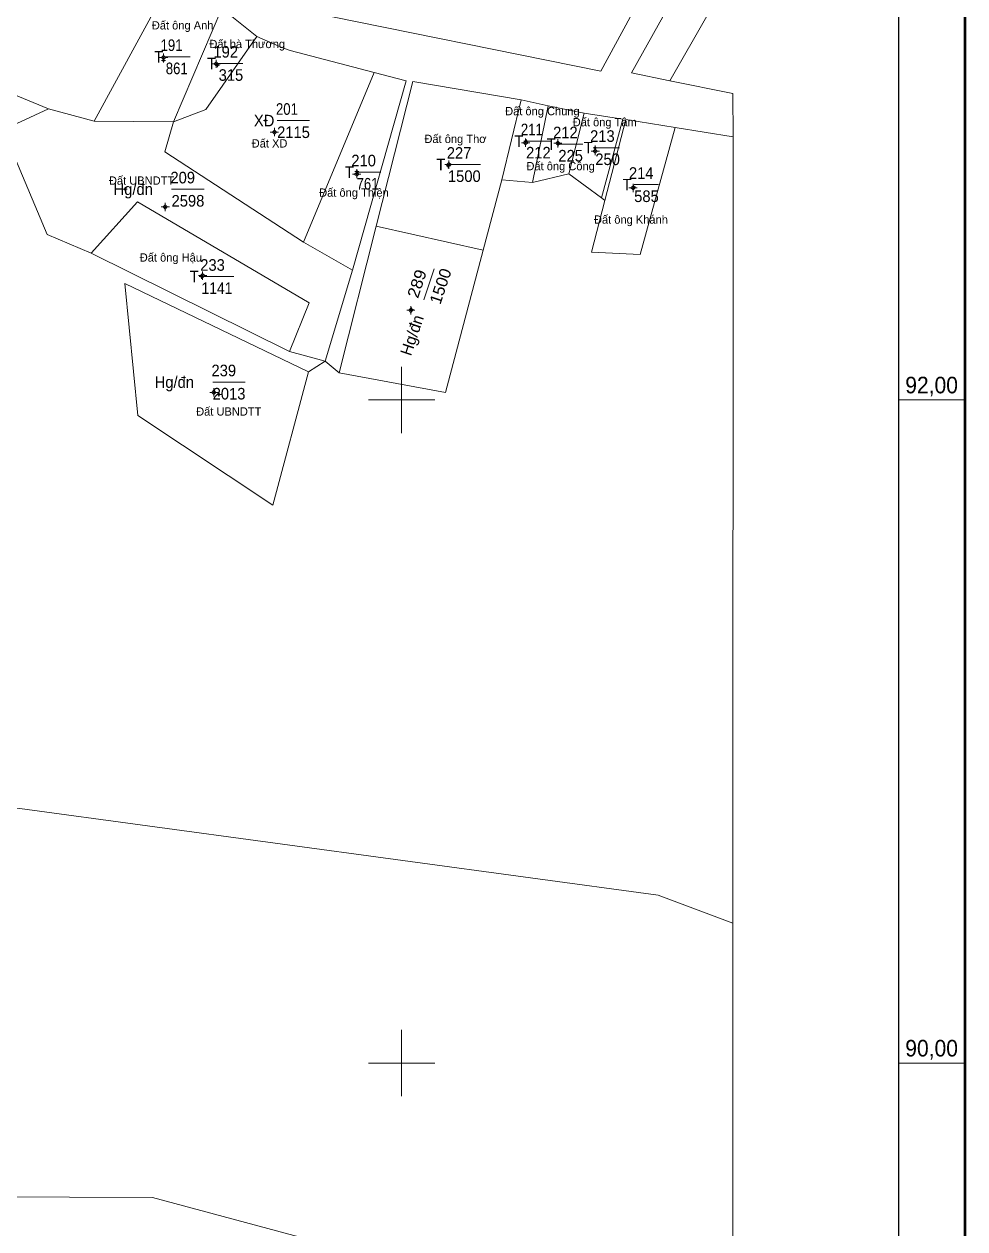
# Model space of a CAD drawing. Header units: metres. Extents: x 398630 to 399770, y 48498 to 49842.
# Drawn here: x 399486.1 to 399770, y 48950 to 49313.4 of the extents above; entities that cross this region are included whole.
import ezdxf
from ezdxf.enums import TextEntityAlignment as Align

# ---------------------------------------------------------------- set-up
doc = ezdxf.new("R2010")
doc.units = ezdxf.units.M
doc.header["$LTSCALE"] = 1.4
for name, color, linetype, lineweight in [('11', 7, 'Continuous', 13), ('15', 7, 'Continuous', 13), ('22', 7, 'Continuous', 13), ('51', 7, 'Continuous', 13), ('63', 7, 'Continuous', 13)]:
    doc.layers.add(name, color=color, linetype=linetype, lineweight=lineweight)
doc.layers.add('2', color=7, linetype='Continuous')

msp = doc.modelspace()

# ---------------------------------------------------------------- hatches: boundary and pattern name
at = {"layer": '11'}
for points in [[(399528.356, 49303.266, 1), (399528.056, 49303.266, 1)], [(399528.356, 49303.266, 1), (399528.056, 49303.266, 1)], [(399544.225, 49301.382, 1), (399543.925, 49301.382, 1)], [(399544.225, 49301.382, 1), (399543.925, 49301.382, 1)], [(399561.814, 49280.789, 1), (399561.514, 49280.789, 1)], [(399561.814, 49280.789, 1), (399561.514, 49280.789, 1)], [(399637.598, 49277.605, 1), (399637.298, 49277.605, 1)], [(399637.598, 49277.605, 1), (399637.298, 49277.605, 1)], [(399647.313, 49277.435, 1), (399647.013, 49277.435, 1)], [(399647.313, 49277.435, 1), (399647.013, 49277.435, 1)], [(399658.593, 49275.062, 1), (399658.293, 49275.062, 1)], [(399658.593, 49275.062, 1), (399658.293, 49275.062, 1)], [(399614.45, 49270.994, 1), (399614.15, 49270.994, 1)], [(399614.45, 49270.994, 1), (399614.15, 49270.994, 1)], [(399586.626, 49268.116, 1), (399586.326, 49268.116, 1)], [(399586.626, 49268.116, 1), (399586.326, 49268.116, 1)], [(399670.012, 49263.953, 1), (399669.712, 49263.953, 1)], [(399670.012, 49263.953, 1), (399669.712, 49263.953, 1)], [(399528.853, 49258.195, 1), (399528.553, 49258.195, 1)], [(399528.853, 49258.195, 1), (399528.553, 49258.195, 1)], [(399540.135, 49237.495, 1), (399539.835, 49237.495, 1)], [(399540.135, 49237.495, 1), (399539.835, 49237.495, 1)], [(399602.951, 49227.045, 1), (399602.651, 49227.045, 1)], [(399602.951, 49227.045, 1), (399602.651, 49227.045, 1)], [(399543.517, 49202.299, 1), (399543.217, 49202.299, 1)], [(399543.517, 49202.299, 1), (399543.217, 49202.299, 1)]]:
    msp.add_hatch(color=256, dxfattribs=at).paths.add_polyline_path(points)
at = {"layer": '51'}
for points in [[(399528.265, 49302.43, 1), (399528.115, 49302.43, 1)], [(399528.265, 49302.43, 1), (399528.115, 49302.43, 1)], [(399528.265, 49302.43, 1), (399528.115, 49302.43, 1)], [(399528.265, 49302.43, 1), (399528.115, 49302.43, 1)], [(399544.495, 49300.99, 1), (399544.345, 49300.99, 1)], [(399544.495, 49300.99, 1), (399544.345, 49300.99, 1)], [(399544.495, 49300.99, 1), (399544.345, 49300.99, 1)], [(399544.495, 49300.99, 1), (399544.345, 49300.99, 1)], [(399559.025, 49284.25, 1), (399558.875, 49284.25, 1)], [(399559.025, 49284.25, 1), (399558.875, 49284.25, 1)], [(399559.025, 49284.25, 1), (399558.875, 49284.25, 1)], [(399559.025, 49284.25, 1), (399558.875, 49284.25, 1)], [(399637.645, 49278.08, 1), (399637.495, 49278.08, 1)], [(399637.645, 49278.08, 1), (399637.495, 49278.08, 1)], [(399637.645, 49278.08, 1), (399637.495, 49278.08, 1)], [(399637.645, 49278.08, 1), (399637.495, 49278.08, 1)], [(399647.385, 49277.16, 1), (399647.235, 49277.16, 1)], [(399647.385, 49277.16, 1), (399647.235, 49277.16, 1)], [(399647.385, 49277.16, 1), (399647.235, 49277.16, 1)], [(399647.385, 49277.16, 1), (399647.235, 49277.16, 1)], [(399658.545, 49276.08, 1), (399658.395, 49276.08, 1)], [(399658.545, 49276.08, 1), (399658.395, 49276.08, 1)], [(399658.545, 49276.08, 1), (399658.395, 49276.08, 1)], [(399658.545, 49276.08, 1), (399658.395, 49276.08, 1)], [(399614.195, 49270.59, 1), (399614.045, 49270.59, 1)], [(399614.195, 49270.59, 1), (399614.045, 49270.59, 1)], [(399614.195, 49270.59, 1), (399614.045, 49270.59, 1)], [(399614.195, 49270.59, 1), (399614.045, 49270.59, 1)], [(399586.575, 49268.94, 1), (399586.425, 49268.94, 1)], [(399586.575, 49268.94, 1), (399586.425, 49268.94, 1)], [(399586.575, 49268.94, 1), (399586.425, 49268.94, 1)], [(399586.575, 49268.94, 1), (399586.425, 49268.94, 1)], [(399516.675, 49263.57, 1), (399516.525, 49263.57, 1)], [(399516.675, 49263.57, 1), (399516.525, 49263.57, 1)], [(399516.675, 49263.57, 1), (399516.525, 49263.57, 1)], [(399516.675, 49263.57, 1), (399516.525, 49263.57, 1)], [(399670.065, 49264.23, 1), (399669.915, 49264.23, 1)], [(399670.065, 49264.23, 1), (399669.915, 49264.23, 1)], [(399670.065, 49264.23, 1), (399669.915, 49264.23, 1)], [(399670.065, 49264.23, 1), (399669.915, 49264.23, 1)], [(399539.685, 49237.2, 1), (399539.535, 49237.2, 1)], [(399539.685, 49237.2, 1), (399539.535, 49237.2, 1)], [(399539.685, 49237.2, 1), (399539.535, 49237.2, 1)], [(399539.685, 49237.2, 1), (399539.535, 49237.2, 1)], [(399603.035, 49227.3, 1), (399602.885, 49227.3, 1)], [(399603.035, 49227.3, 1), (399602.885, 49227.3, 1)], [(399603.035, 49227.3, 1), (399602.885, 49227.3, 1)], [(399603.035, 49227.3, 1), (399602.885, 49227.3, 1)], [(399544.985, 49201.69, 1), (399544.835, 49201.69, 1)], [(399544.985, 49201.69, 1), (399544.835, 49201.69, 1)], [(399544.985, 49201.69, 1), (399544.835, 49201.69, 1)], [(399544.985, 49201.69, 1), (399544.835, 49201.69, 1)]]:
    msp.add_hatch(color=256, dxfattribs=at).paths.add_polyline_path(points)

# ---------------------------------------------------------------- linework, layer by layer
at = {"layer": '11'}
for p, q in [((399527.58, 49303.27), (399526.96, 49303.27)), ((399527.58, 49303.27), (399526.96, 49303.27)), ((399528.21, 49304.52), (399528.21, 49303.89)), ((399528.21, 49304.52), (399528.21, 49303.89)), ((399528.21, 49302.64), (399528.21, 49302.02)), ((399528.21, 49302.64), (399528.21, 49302.02)), ((399529.46, 49303.27), (399528.83, 49303.27)), ((399529.46, 49303.27), (399528.83, 49303.27)), ((399544.08, 49302.63), (399544.08, 49302.01)), ((399544.08, 49302.63), (399544.08, 49302.01)), ((399543.45, 49301.38), (399542.83, 49301.38)), ((399543.45, 49301.38), (399542.83, 49301.38)), ((399544.08, 49300.76), (399544.08, 49300.13)), ((399544.08, 49300.76), (399544.08, 49300.13)), ((399545.33, 49301.38), (399544.7, 49301.38)), ((399545.33, 49301.38), (399544.7, 49301.38)), ((399561.04, 49280.79), (399560.41, 49280.79)), ((399561.04, 49280.79), (399560.41, 49280.79)), ((399561.66, 49282.04), (399561.66, 49281.41)), ((399561.66, 49282.04), (399561.66, 49281.41)), ((399561.66, 49280.16), (399561.66, 49279.54)), ((399561.66, 49280.16), (399561.66, 49279.54)), ((399562.91, 49280.79), (399562.29, 49280.79)), ((399562.91, 49280.79), (399562.29, 49280.79)), ((399636.82, 49277.6), (399636.2, 49277.6)), ((399636.82, 49277.6), (399636.2, 49277.6)), ((399637.45, 49278.85), (399637.45, 49278.23)), ((399637.45, 49278.85), (399637.45, 49278.23)), ((399637.45, 49276.98), (399637.45, 49276.35)), ((399637.45, 49276.98), (399637.45, 49276.35)), ((399638.7, 49277.6), (399638.07, 49277.6)), ((399638.7, 49277.6), (399638.07, 49277.6)), ((399646.54, 49277.44), (399645.91, 49277.44)), ((399646.54, 49277.44), (399645.91, 49277.44)), ((399647.16, 49278.69), (399647.16, 49278.06)), ((399647.16, 49278.69), (399647.16, 49278.06)), ((399647.16, 49276.81), (399647.16, 49276.19)), ((399647.16, 49276.81), (399647.16, 49276.19)), ((399648.41, 49277.44), (399647.79, 49277.44)), ((399648.41, 49277.44), (399647.79, 49277.44)), ((399657.82, 49275.06), (399657.19, 49275.06)), ((399657.82, 49275.06), (399657.19, 49275.06)), ((399658.44, 49276.31), (399658.44, 49275.69)), ((399658.44, 49276.31), (399658.44, 49275.69)), ((399658.44, 49274.44), (399658.44, 49273.81)), ((399658.44, 49274.44), (399658.44, 49273.81)), ((399659.69, 49275.06), (399659.07, 49275.06)), ((399659.69, 49275.06), (399659.07, 49275.06)), ((399586.48, 49269.37), (399586.48, 49268.74)), ((399586.48, 49269.37), (399586.48, 49268.74)), ((399613.68, 49270.99), (399613.05, 49270.99)), ((399613.68, 49270.99), (399613.05, 49270.99)), ((399614.3, 49272.24), (399614.3, 49271.62)), ((399614.3, 49272.24), (399614.3, 49271.62)), ((399614.3, 49270.37), (399614.3, 49269.74)), ((399614.3, 49270.37), (399614.3, 49269.74)), ((399615.55, 49270.99), (399614.93, 49270.99)), ((399615.55, 49270.99), (399614.93, 49270.99)), ((399585.85, 49268.12), (399585.23, 49268.12)), ((399585.85, 49268.12), (399585.23, 49268.12)), ((399586.48, 49267.49), (399586.48, 49266.87)), ((399586.48, 49267.49), (399586.48, 49266.87)), ((399587.73, 49268.12), (399587.1, 49268.12)), ((399587.73, 49268.12), (399587.1, 49268.12)), ((399669.24, 49263.95), (399668.61, 49263.95)), ((399669.24, 49263.95), (399668.61, 49263.95)), ((399669.86, 49265.2), (399669.86, 49264.58)), ((399669.86, 49265.2), (399669.86, 49264.58)), ((399669.86, 49263.33), (399669.86, 49262.7)), ((399669.86, 49263.33), (399669.86, 49262.7)), ((399671.11, 49263.95), (399670.49, 49263.95)), ((399671.11, 49263.95), (399670.49, 49263.95)), ((399528.08, 49258.2), (399527.45, 49258.2)), ((399528.08, 49258.2), (399527.45, 49258.2)), ((399528.7, 49259.45), (399528.7, 49258.82)), ((399528.7, 49259.45), (399528.7, 49258.82)), ((399529.95, 49258.2), (399529.33, 49258.2)), ((399529.95, 49258.2), (399529.33, 49258.2)), ((399528.7, 49257.57), (399528.7, 49256.95)), ((399528.7, 49257.57), (399528.7, 49256.95)), ((399539.36, 49237.5), (399538.74, 49237.5)), ((399539.36, 49237.5), (399538.74, 49237.5)), ((399539.99, 49238.75), (399539.99, 49238.12)), ((399539.99, 49238.75), (399539.99, 49238.12)), ((399539.99, 49236.87), (399539.99, 49236.25)), ((399539.99, 49236.87), (399539.99, 49236.25)), ((399541.24, 49237.5), (399540.61, 49237.5)), ((399541.24, 49237.5), (399540.61, 49237.5)), ((399602.18, 49227.05), (399601.55, 49227.05)), ((399602.18, 49227.05), (399601.55, 49227.05)), ((399602.8, 49228.3), (399602.8, 49227.67)), ((399602.8, 49228.3), (399602.8, 49227.67)), ((399602.8, 49226.42), (399602.8, 49225.8)), ((399602.8, 49226.42), (399602.8, 49225.8)), ((399604.05, 49227.05), (399603.43, 49227.05)), ((399604.05, 49227.05), (399603.43, 49227.05)), ((399542.74, 49202.3), (399542.12, 49202.3)), ((399542.74, 49202.3), (399542.12, 49202.3)), ((399543.37, 49203.55), (399543.37, 49202.92)), ((399543.37, 49203.55), (399543.37, 49202.92)), ((399543.37, 49201.67), (399543.37, 49201.05)), ((399543.37, 49201.67), (399543.37, 49201.05)), ((399544.62, 49202.3), (399543.99, 49202.3)), ((399544.62, 49202.3), (399543.99, 49202.3))]:
    msp.add_line(p, q, dxfattribs=at)
for points in [[(399528.21, 49303.89), (399527.58, 49303.27), (399528.21, 49302.64), (399528.83, 49303.27)], [(399528.21, 49303.89), (399527.58, 49303.27), (399528.21, 49302.64), (399528.83, 49303.27)], [(399544.08, 49302.01), (399543.45, 49301.38), (399544.08, 49300.76), (399544.7, 49301.38)], [(399544.08, 49302.01), (399543.45, 49301.38), (399544.08, 49300.76), (399544.7, 49301.38)], [(399561.66, 49281.41), (399561.04, 49280.79), (399561.66, 49280.16), (399562.29, 49280.79)], [(399561.66, 49281.41), (399561.04, 49280.79), (399561.66, 49280.16), (399562.29, 49280.79)], [(399637.45, 49278.23), (399636.82, 49277.6), (399637.45, 49276.98), (399638.07, 49277.6)], [(399637.45, 49278.23), (399636.82, 49277.6), (399637.45, 49276.98), (399638.07, 49277.6)], [(399647.16, 49278.06), (399646.54, 49277.44), (399647.16, 49276.81), (399647.79, 49277.44)], [(399647.16, 49278.06), (399646.54, 49277.44), (399647.16, 49276.81), (399647.79, 49277.44)], [(399658.44, 49275.69), (399657.82, 49275.06), (399658.44, 49274.44), (399659.07, 49275.06)], [(399658.44, 49275.69), (399657.82, 49275.06), (399658.44, 49274.44), (399659.07, 49275.06)], [(399614.3, 49271.62), (399613.68, 49270.99), (399614.3, 49270.37), (399614.93, 49270.99)], [(399614.3, 49271.62), (399613.68, 49270.99), (399614.3, 49270.37), (399614.93, 49270.99)], [(399586.48, 49268.74), (399585.85, 49268.12), (399586.48, 49267.49), (399587.1, 49268.12)], [(399586.48, 49268.74), (399585.85, 49268.12), (399586.48, 49267.49), (399587.1, 49268.12)], [(399669.86, 49264.58), (399669.24, 49263.95), (399669.86, 49263.33), (399670.49, 49263.95)], [(399669.86, 49264.58), (399669.24, 49263.95), (399669.86, 49263.33), (399670.49, 49263.95)], [(399528.7, 49258.82), (399528.08, 49258.2), (399528.7, 49257.57), (399529.33, 49258.2)], [(399528.7, 49258.82), (399528.08, 49258.2), (399528.7, 49257.57), (399529.33, 49258.2)], [(399539.99, 49238.12), (399539.36, 49237.5), (399539.99, 49236.87), (399540.61, 49237.5)], [(399539.99, 49238.12), (399539.36, 49237.5), (399539.99, 49236.87), (399540.61, 49237.5)], [(399602.8, 49227.67), (399602.18, 49227.05), (399602.8, 49226.42), (399603.43, 49227.05)], [(399602.8, 49227.67), (399602.18, 49227.05), (399602.8, 49226.42), (399603.43, 49227.05)], [(399543.37, 49202.92), (399542.74, 49202.3), (399543.37, 49201.67), (399543.99, 49202.3)], [(399543.37, 49202.92), (399542.74, 49202.3), (399543.37, 49201.67), (399543.99, 49202.3)]]:
    msp.add_lwpolyline(points, close=True, dxfattribs=at)
for centre in [(399528.206, 49303.266), (399528.206, 49303.266), (399544.075, 49301.382), (399544.075, 49301.382), (399561.664, 49280.789), (399561.664, 49280.789), (399637.448, 49277.605), (399637.448, 49277.605), (399647.163, 49277.435), (399647.163, 49277.435), (399658.443, 49275.062), (399658.443, 49275.062), (399614.3, 49270.994), (399614.3, 49270.994), (399586.476, 49268.116), (399586.476, 49268.116), (399669.862, 49263.953), (399669.862, 49263.953), (399528.703, 49258.195), (399528.703, 49258.195), (399539.985, 49237.495), (399539.985, 49237.495), (399602.801, 49227.045), (399602.801, 49227.045), (399543.367, 49202.299), (399543.367, 49202.299)]:
    msp.add_circle(centre, 0.15, dxfattribs=at)
at = {"layer": '15'}
for p, q in [((399528.86, 49303.5), (399536.21, 49303.5)), ((399544.81, 49301.5), (399552.16, 49301.5)), ((399562.45, 49284.26), (399572.25, 49284.26)), ((399637.58, 49278.08), (399644.93, 49278.08)), ((399647.31, 49277.17), (399654.66, 49277.17)), ((399658.47, 49276.09), (399665.82, 49276.09)), ((399614, 49271), (399623.8, 49271)), ((399586.42, 49268.7), (399593.77, 49268.7)), ((399530.61, 49263.57), (399540.41, 49263.57)), ((399670.2, 49264.94), (399677.55, 49264.94)), ((399539.62, 49237.21), (399549.42, 49237.21)), ((399606.72, 49230.22), (399609.82, 49239.52)), ((399543.01, 49205.4), (399552.81, 49205.4))]:
    msp.add_line(p, q, dxfattribs=at)
at = {"layer": '22'}
for p, q in [((399507.27, 49284.11), (399531.85, 49329.21)), ((399531.24, 49283.9), (399545.79, 49318.09)), ((399570.45, 49247.56), (399591.77, 49298.77)), ((399636.14, 49290.54), (399630.24, 49266.37)), ((399644.22, 49288.72), (399639.53, 49265.62)), ((399531.24, 49283.9), (399507.27, 49284.11)), ((399650.47, 49268.22), (399655.13, 49286.53)), ((399682.56, 49282.18), (399700.06, 49279.4)), ((399700, 49042.18), (399700.06, 49279.4)), ((399630.24, 49266.37), (399624.64, 49245.17)), ((399660.35, 49261), (399650.47, 49268.22)), ((399660.35, 49261), (399661.34, 49260.17)), ((399581.15, 49208.14), (399592.36, 49252.39)), ((399592.36, 49252.39), (399624.64, 49245.17)), ((399585.18, 49239.12), (399570.45, 49247.56)), ((399566.15, 49214.64), (399506.39, 49244.23)), ((399585.18, 49239.12), (399576.93, 49211.66)), ((399576.93, 49211.66), (399566.15, 49214.64)), ((399571.88, 49208.47), (399576.93, 49211.66)), ((399576.93, 49211.66), (399581.15, 49208.14))]:
    msp.add_line(p, q, dxfattribs=at)
at = {"layer": '22', "lineweight": 25}
msp.add_lwpolyline([(399750, 49416.86), (399750, 48650), (398650, 48650), (398650, 49750), (399750, 49750), (399750, 49424.63)], dxfattribs=at)
at = {"layer": '22'}
for points in [[(399750, 49424.63), (399760.04, 49434.39), (399750, 49416.86), (399680.96, 49296.29)], [(399727.61, 49402.85), (399669.39, 49298.65), (399680.96, 49296.29)], [(399487.35, 49364.66), (399504.46, 49351.03), (399531.85, 49329.21), (399545.79, 49318.09), (399556.38, 49309.66)], [(399609.35, 49356.4), (399625.71, 49353.18), (399680.36, 49336.48), (399660.14, 49299.2), (399570.68, 49317.27)], [(399556.38, 49309.66), (399540.98, 49287.59), (399531.24, 49283.9)], [(399556.38, 49309.66), (399564.42, 49306.07), (399566.43, 49305.4), (399591.77, 49298.77)], [(399591.77, 49298.77), (399601.43, 49296.24), (399585.18, 49239.12)], [(399507.27, 49284.11), (399493.47, 49287.8), (399477.03, 49294.59)], [(399636.14, 49290.54), (399603.42, 49296.01), (399592.36, 49252.39)], [(399680.96, 49296.29), (399699.99, 49292.4), (399700.06, 49279.4)], [(399506.39, 49244.23), (399493.1, 49249.88), (399479.75, 49281.43), (399493.47, 49287.8)], [(399636.14, 49290.54), (399644.22, 49288.72), (399655.13, 49286.53)], [(399531.24, 49283.9), (399528.61, 49274.86), (399570.45, 49247.56)], [(399655.13, 49286.53), (399666.82, 49284.67), (399660.35, 49261)], [(399661.34, 49260.17), (399667.67, 49284.54), (399682.56, 49282.18)], [(399682.56, 49282.18), (399671.98, 49243.92), (399657.29, 49244.59), (399661.34, 49260.17)], [(399650.47, 49268.22), (399639.53, 49265.62), (399630.24, 49266.37)], [(399506.39, 49244.23), (399520.29, 49259.78), (399572.13, 49229.29), (399566.15, 49214.64)], [(399624.64, 49245.17), (399613.3, 49202.22), (399581.15, 49208.14)], [(399700, 49042.18), (399677.47, 49050.64), (399484.86, 49076.79), (399286.64, 49073.05), (399114.73, 49054.08), (399044.1, 49019.54), (399036.61, 49016.48), (399029.81, 49014.55), (399017.49, 49012.51), (398998.47, 49011.42), (398979.5, 49010.81), (398970.58, 49010.68), (398939.17, 49013.06), (398931.35, 49013.45), (398919.72, 49013.18), (398913.96, 49012.49), (398908.25, 49011.34), (398797.91, 48982.9), (398734.81, 48966.99), (398719.98, 48962.36), (398707.36, 48957.37), (398700, 48954.02)], [(398700, 48954.02), (398700, 48863.13), (398769.21, 48887.52), (398957.39, 48923.65), (399109.38, 48938.1), (399261.36, 48959.78), (399449.54, 48959.78), (399524.86, 48959.44), (399700, 48912.45), (399700, 49042.18)]]:
    msp.add_lwpolyline(points, dxfattribs=at)
msp.add_lwpolyline([(399571.88, 49208.47), (399561.12, 49168.31), (399520.41, 49195.27), (399516.46, 49235.08)], close=True, dxfattribs=at)
at = {"layer": '51'}
for p, q in [((399527.88, 49302.43), (399527.56, 49302.43)), ((399527.88, 49302.43), (399527.56, 49302.43)), ((399527.88, 49302.43), (399527.56, 49302.43)), ((399527.88, 49302.43), (399527.56, 49302.43)), ((399528.19, 49303.06), (399528.19, 49302.74)), ((399528.19, 49303.06), (399528.19, 49302.74)), ((399528.19, 49303.06), (399528.19, 49302.74)), ((399528.19, 49303.06), (399528.19, 49302.74)), ((399528.19, 49302.12), (399528.19, 49301.8)), ((399528.19, 49302.12), (399528.19, 49301.8)), ((399528.19, 49302.12), (399528.19, 49301.8)), ((399528.19, 49302.12), (399528.19, 49301.8)), ((399528.82, 49302.43), (399528.5, 49302.43)), ((399528.82, 49302.43), (399528.5, 49302.43)), ((399528.82, 49302.43), (399528.5, 49302.43)), ((399528.82, 49302.43), (399528.5, 49302.43)), ((399544.11, 49300.99), (399543.8, 49300.99)), ((399544.11, 49300.99), (399543.8, 49300.99)), ((399544.11, 49300.99), (399543.8, 49300.99)), ((399544.11, 49300.99), (399543.8, 49300.99)), ((399544.42, 49301.62), (399544.42, 49301.3)), ((399544.42, 49301.62), (399544.42, 49301.3)), ((399544.42, 49301.62), (399544.42, 49301.3)), ((399544.42, 49301.62), (399544.42, 49301.3)), ((399544.42, 49300.68), (399544.42, 49300.36)), ((399544.42, 49300.68), (399544.42, 49300.36)), ((399544.42, 49300.68), (399544.42, 49300.36)), ((399544.42, 49300.68), (399544.42, 49300.36)), ((399545.04, 49300.99), (399544.73, 49300.99)), ((399545.04, 49300.99), (399544.73, 49300.99)), ((399545.04, 49300.99), (399544.73, 49300.99)), ((399545.04, 49300.99), (399544.73, 49300.99)), ((399558.64, 49284.25), (399558.32, 49284.25)), ((399558.64, 49284.25), (399558.32, 49284.25)), ((399558.64, 49284.25), (399558.32, 49284.25)), ((399558.64, 49284.25), (399558.32, 49284.25)), ((399558.95, 49284.88), (399558.95, 49284.56)), ((399558.95, 49284.88), (399558.95, 49284.56)), ((399558.95, 49284.88), (399558.95, 49284.56)), ((399558.95, 49284.88), (399558.95, 49284.56)), ((399558.95, 49283.94), (399558.95, 49283.62)), ((399558.95, 49283.94), (399558.95, 49283.62)), ((399558.95, 49283.94), (399558.95, 49283.62)), ((399558.95, 49283.94), (399558.95, 49283.62)), ((399559.58, 49284.25), (399559.26, 49284.25)), ((399559.58, 49284.25), (399559.26, 49284.25)), ((399559.58, 49284.25), (399559.26, 49284.25)), ((399559.58, 49284.25), (399559.26, 49284.25)), ((399637.26, 49278.08), (399636.94, 49278.08)), ((399637.26, 49278.08), (399636.94, 49278.08)), ((399637.26, 49278.08), (399636.94, 49278.08)), ((399637.26, 49278.08), (399636.94, 49278.08)), ((399637.57, 49278.7), (399637.57, 49278.39)), ((399637.57, 49278.7), (399637.57, 49278.39)), ((399637.57, 49278.7), (399637.57, 49278.39)), ((399637.57, 49278.7), (399637.57, 49278.39)), ((399637.57, 49277.77), (399637.57, 49277.46)), ((399637.57, 49277.77), (399637.57, 49277.46)), ((399637.57, 49277.77), (399637.57, 49277.46)), ((399637.57, 49277.77), (399637.57, 49277.46)), ((399638.2, 49278.08), (399637.88, 49278.08)), ((399638.2, 49278.08), (399637.88, 49278.08)), ((399638.2, 49278.08), (399637.88, 49278.08)), ((399638.2, 49278.08), (399637.88, 49278.08)), ((399647, 49277.16), (399646.68, 49277.16)), ((399647, 49277.16), (399646.68, 49277.16)), ((399647, 49277.16), (399646.68, 49277.16)), ((399647, 49277.16), (399646.68, 49277.16)), ((399647.31, 49277.78), (399647.31, 49277.47)), ((399647.31, 49277.78), (399647.31, 49277.47)), ((399647.31, 49277.78), (399647.31, 49277.47)), ((399647.31, 49277.78), (399647.31, 49277.47)), ((399647.31, 49276.85), (399647.31, 49276.54)), ((399647.31, 49276.85), (399647.31, 49276.54)), ((399647.31, 49276.85), (399647.31, 49276.54)), ((399647.31, 49276.85), (399647.31, 49276.54)), ((399647.94, 49277.16), (399647.62, 49277.16)), ((399647.94, 49277.16), (399647.62, 49277.16)), ((399647.94, 49277.16), (399647.62, 49277.16)), ((399647.94, 49277.16), (399647.62, 49277.16)), ((399658.47, 49276.7), (399658.47, 49276.39)), ((399658.47, 49276.7), (399658.47, 49276.39)), ((399658.47, 49276.7), (399658.47, 49276.39)), ((399658.47, 49276.7), (399658.47, 49276.39)), ((399658.16, 49276.08), (399657.84, 49276.08)), ((399658.16, 49276.08), (399657.84, 49276.08)), ((399658.16, 49276.08), (399657.84, 49276.08)), ((399658.16, 49276.08), (399657.84, 49276.08)), ((399658.47, 49275.77), (399658.47, 49275.46)), ((399658.47, 49275.77), (399658.47, 49275.46)), ((399658.47, 49275.77), (399658.47, 49275.46)), ((399658.47, 49275.77), (399658.47, 49275.46)), ((399659.1, 49276.08), (399658.78, 49276.08)), ((399659.1, 49276.08), (399658.78, 49276.08)), ((399659.1, 49276.08), (399658.78, 49276.08)), ((399659.1, 49276.08), (399658.78, 49276.08)), ((399586.5, 49269.56), (399586.5, 49269.25)), ((399586.5, 49269.56), (399586.5, 49269.25)), ((399586.5, 49269.56), (399586.5, 49269.25)), ((399586.5, 49269.56), (399586.5, 49269.25)), ((399613.81, 49270.59), (399613.5, 49270.59)), ((399613.81, 49270.59), (399613.5, 49270.59)), ((399613.81, 49270.59), (399613.5, 49270.59)), ((399613.81, 49270.59), (399613.5, 49270.59)), ((399614.12, 49271.22), (399614.12, 49270.9)), ((399614.12, 49271.22), (399614.12, 49270.9)), ((399614.12, 49271.22), (399614.12, 49270.9)), ((399614.12, 49271.22), (399614.12, 49270.9)), ((399614.12, 49270.28), (399614.12, 49269.96)), ((399614.12, 49270.28), (399614.12, 49269.96)), ((399614.12, 49270.28), (399614.12, 49269.96)), ((399614.12, 49270.28), (399614.12, 49269.96)), ((399614.74, 49270.59), (399614.43, 49270.59)), ((399614.74, 49270.59), (399614.43, 49270.59)), ((399614.74, 49270.59), (399614.43, 49270.59)), ((399614.74, 49270.59), (399614.43, 49270.59)), ((399586.19, 49268.94), (399585.88, 49268.94)), ((399586.19, 49268.94), (399585.88, 49268.94)), ((399586.19, 49268.94), (399585.88, 49268.94)), ((399586.19, 49268.94), (399585.88, 49268.94)), ((399586.5, 49268.63), (399586.5, 49268.32)), ((399586.5, 49268.63), (399586.5, 49268.32)), ((399586.5, 49268.63), (399586.5, 49268.32)), ((399586.5, 49268.63), (399586.5, 49268.32)), ((399587.12, 49268.94), (399586.81, 49268.94)), ((399587.12, 49268.94), (399586.81, 49268.94)), ((399587.12, 49268.94), (399586.81, 49268.94)), ((399587.12, 49268.94), (399586.81, 49268.94)), ((399516.29, 49263.57), (399515.98, 49263.57)), ((399516.29, 49263.57), (399515.98, 49263.57)), ((399516.29, 49263.57), (399515.98, 49263.57)), ((399516.29, 49263.57), (399515.98, 49263.57)), ((399516.6, 49264.2), (399516.6, 49263.88)), ((399516.6, 49264.2), (399516.6, 49263.88)), ((399516.6, 49264.2), (399516.6, 49263.88)), ((399516.6, 49264.2), (399516.6, 49263.88)), ((399516.6, 49263.26), (399516.6, 49262.94)), ((399516.6, 49263.26), (399516.6, 49262.94)), ((399516.6, 49263.26), (399516.6, 49262.94)), ((399516.6, 49263.26), (399516.6, 49262.94)), ((399517.22, 49263.57), (399516.91, 49263.57)), ((399517.22, 49263.57), (399516.91, 49263.57)), ((399517.22, 49263.57), (399516.91, 49263.57)), ((399517.22, 49263.57), (399516.91, 49263.57)), ((399669.68, 49264.23), (399669.36, 49264.23)), ((399669.68, 49264.23), (399669.36, 49264.23)), ((399669.68, 49264.23), (399669.36, 49264.23)), ((399669.68, 49264.23), (399669.36, 49264.23)), ((399669.99, 49264.86), (399669.99, 49264.54)), ((399669.99, 49264.86), (399669.99, 49264.54)), ((399669.99, 49264.86), (399669.99, 49264.54)), ((399669.99, 49264.86), (399669.99, 49264.54)), ((399669.99, 49263.92), (399669.99, 49263.6)), ((399669.99, 49263.92), (399669.99, 49263.6)), ((399669.99, 49263.92), (399669.99, 49263.6)), ((399669.99, 49263.92), (399669.99, 49263.6)), ((399670.62, 49264.23), (399670.3, 49264.23)), ((399670.62, 49264.23), (399670.3, 49264.23)), ((399670.62, 49264.23), (399670.3, 49264.23)), ((399670.62, 49264.23), (399670.3, 49264.23)), ((399539.3, 49237.2), (399538.98, 49237.2)), ((399539.3, 49237.2), (399538.98, 49237.2)), ((399539.3, 49237.2), (399538.98, 49237.2)), ((399539.3, 49237.2), (399538.98, 49237.2)), ((399539.61, 49237.82), (399539.61, 49237.51)), ((399539.61, 49237.82), (399539.61, 49237.51)), ((399539.61, 49237.82), (399539.61, 49237.51)), ((399539.61, 49237.82), (399539.61, 49237.51)), ((399539.61, 49236.89), (399539.61, 49236.58)), ((399539.61, 49236.89), (399539.61, 49236.58)), ((399539.61, 49236.89), (399539.61, 49236.58)), ((399539.61, 49236.89), (399539.61, 49236.58)), ((399540.24, 49237.2), (399539.92, 49237.2)), ((399540.24, 49237.2), (399539.92, 49237.2)), ((399540.24, 49237.2), (399539.92, 49237.2)), ((399540.24, 49237.2), (399539.92, 49237.2)), ((399602.65, 49227.3), (399602.34, 49227.3)), ((399602.65, 49227.3), (399602.34, 49227.3)), ((399602.65, 49227.3), (399602.34, 49227.3)), ((399602.65, 49227.3), (399602.34, 49227.3)), ((399602.96, 49227.92), (399602.96, 49227.61)), ((399602.96, 49227.92), (399602.96, 49227.61)), ((399602.96, 49227.92), (399602.96, 49227.61)), ((399602.96, 49227.92), (399602.96, 49227.61)), ((399602.96, 49226.99), (399602.96, 49226.68)), ((399602.96, 49226.99), (399602.96, 49226.68)), ((399602.96, 49226.99), (399602.96, 49226.68)), ((399602.96, 49226.99), (399602.96, 49226.68)), ((399603.58, 49227.3), (399603.27, 49227.3)), ((399603.58, 49227.3), (399603.27, 49227.3)), ((399603.58, 49227.3), (399603.27, 49227.3)), ((399603.58, 49227.3), (399603.27, 49227.3)), ((399544.6, 49201.69), (399544.28, 49201.69)), ((399544.6, 49201.69), (399544.28, 49201.69)), ((399544.6, 49201.69), (399544.28, 49201.69)), ((399544.6, 49201.69), (399544.28, 49201.69)), ((399544.91, 49202.32), (399544.91, 49202)), ((399544.91, 49202.32), (399544.91, 49202)), ((399544.91, 49202.32), (399544.91, 49202)), ((399544.91, 49202.32), (399544.91, 49202)), ((399544.91, 49201.38), (399544.91, 49201.06)), ((399544.91, 49201.38), (399544.91, 49201.06)), ((399544.91, 49201.38), (399544.91, 49201.06)), ((399544.91, 49201.38), (399544.91, 49201.06)), ((399545.54, 49201.69), (399545.22, 49201.69)), ((399545.54, 49201.69), (399545.22, 49201.69)), ((399545.54, 49201.69), (399545.22, 49201.69)), ((399545.54, 49201.69), (399545.22, 49201.69))]:
    msp.add_line(p, q, dxfattribs=at)
for points in [[(399528.19, 49302.74), (399527.88, 49302.43), (399528.19, 49302.12), (399528.5, 49302.43)], [(399528.19, 49302.74), (399527.88, 49302.43), (399528.19, 49302.12), (399528.5, 49302.43)], [(399528.19, 49302.74), (399527.88, 49302.43), (399528.19, 49302.12), (399528.5, 49302.43)], [(399528.19, 49302.74), (399527.88, 49302.43), (399528.19, 49302.12), (399528.5, 49302.43)], [(399544.42, 49301.3), (399544.11, 49300.99), (399544.42, 49300.68), (399544.73, 49300.99)], [(399544.42, 49301.3), (399544.11, 49300.99), (399544.42, 49300.68), (399544.73, 49300.99)], [(399544.42, 49301.3), (399544.11, 49300.99), (399544.42, 49300.68), (399544.73, 49300.99)], [(399544.42, 49301.3), (399544.11, 49300.99), (399544.42, 49300.68), (399544.73, 49300.99)], [(399558.95, 49284.56), (399558.64, 49284.25), (399558.95, 49283.94), (399559.26, 49284.25)], [(399558.95, 49284.56), (399558.64, 49284.25), (399558.95, 49283.94), (399559.26, 49284.25)], [(399558.95, 49284.56), (399558.64, 49284.25), (399558.95, 49283.94), (399559.26, 49284.25)], [(399558.95, 49284.56), (399558.64, 49284.25), (399558.95, 49283.94), (399559.26, 49284.25)], [(399637.57, 49278.39), (399637.26, 49278.08), (399637.57, 49277.77), (399637.88, 49278.08)], [(399637.57, 49278.39), (399637.26, 49278.08), (399637.57, 49277.77), (399637.88, 49278.08)], [(399637.57, 49278.39), (399637.26, 49278.08), (399637.57, 49277.77), (399637.88, 49278.08)], [(399637.57, 49278.39), (399637.26, 49278.08), (399637.57, 49277.77), (399637.88, 49278.08)], [(399647.31, 49277.47), (399647, 49277.16), (399647.31, 49276.85), (399647.62, 49277.16)], [(399647.31, 49277.47), (399647, 49277.16), (399647.31, 49276.85), (399647.62, 49277.16)], [(399647.31, 49277.47), (399647, 49277.16), (399647.31, 49276.85), (399647.62, 49277.16)], [(399647.31, 49277.47), (399647, 49277.16), (399647.31, 49276.85), (399647.62, 49277.16)], [(399658.47, 49276.39), (399658.16, 49276.08), (399658.47, 49275.77), (399658.78, 49276.08)], [(399658.47, 49276.39), (399658.16, 49276.08), (399658.47, 49275.77), (399658.78, 49276.08)], [(399658.47, 49276.39), (399658.16, 49276.08), (399658.47, 49275.77), (399658.78, 49276.08)], [(399658.47, 49276.39), (399658.16, 49276.08), (399658.47, 49275.77), (399658.78, 49276.08)], [(399586.5, 49269.25), (399586.19, 49268.94), (399586.5, 49268.63), (399586.81, 49268.94)], [(399586.5, 49269.25), (399586.19, 49268.94), (399586.5, 49268.63), (399586.81, 49268.94)], [(399586.5, 49269.25), (399586.19, 49268.94), (399586.5, 49268.63), (399586.81, 49268.94)], [(399586.5, 49269.25), (399586.19, 49268.94), (399586.5, 49268.63), (399586.81, 49268.94)], [(399614.12, 49270.9), (399613.81, 49270.59), (399614.12, 49270.28), (399614.43, 49270.59)], [(399614.12, 49270.9), (399613.81, 49270.59), (399614.12, 49270.28), (399614.43, 49270.59)], [(399614.12, 49270.9), (399613.81, 49270.59), (399614.12, 49270.28), (399614.43, 49270.59)], [(399614.12, 49270.9), (399613.81, 49270.59), (399614.12, 49270.28), (399614.43, 49270.59)], [(399516.6, 49263.88), (399516.29, 49263.57), (399516.6, 49263.26), (399516.91, 49263.57)], [(399516.6, 49263.88), (399516.29, 49263.57), (399516.6, 49263.26), (399516.91, 49263.57)], [(399516.6, 49263.88), (399516.29, 49263.57), (399516.6, 49263.26), (399516.91, 49263.57)], [(399516.6, 49263.88), (399516.29, 49263.57), (399516.6, 49263.26), (399516.91, 49263.57)], [(399669.99, 49264.54), (399669.68, 49264.23), (399669.99, 49263.92), (399670.3, 49264.23)], [(399669.99, 49264.54), (399669.68, 49264.23), (399669.99, 49263.92), (399670.3, 49264.23)], [(399669.99, 49264.54), (399669.68, 49264.23), (399669.99, 49263.92), (399670.3, 49264.23)], [(399669.99, 49264.54), (399669.68, 49264.23), (399669.99, 49263.92), (399670.3, 49264.23)], [(399539.61, 49237.51), (399539.3, 49237.2), (399539.61, 49236.89), (399539.92, 49237.2)], [(399539.61, 49237.51), (399539.3, 49237.2), (399539.61, 49236.89), (399539.92, 49237.2)], [(399539.61, 49237.51), (399539.3, 49237.2), (399539.61, 49236.89), (399539.92, 49237.2)], [(399539.61, 49237.51), (399539.3, 49237.2), (399539.61, 49236.89), (399539.92, 49237.2)], [(399602.96, 49227.61), (399602.65, 49227.3), (399602.96, 49226.99), (399603.27, 49227.3)], [(399602.96, 49227.61), (399602.65, 49227.3), (399602.96, 49226.99), (399603.27, 49227.3)], [(399602.96, 49227.61), (399602.65, 49227.3), (399602.96, 49226.99), (399603.27, 49227.3)], [(399602.96, 49227.61), (399602.65, 49227.3), (399602.96, 49226.99), (399603.27, 49227.3)], [(399544.91, 49202), (399544.6, 49201.69), (399544.91, 49201.38), (399545.22, 49201.69)], [(399544.91, 49202), (399544.6, 49201.69), (399544.91, 49201.38), (399545.22, 49201.69)], [(399544.91, 49202), (399544.6, 49201.69), (399544.91, 49201.38), (399545.22, 49201.69)], [(399544.91, 49202), (399544.6, 49201.69), (399544.91, 49201.38), (399545.22, 49201.69)]]:
    msp.add_lwpolyline(points, close=True, dxfattribs=at)
for centre in [(399528.19, 49302.43), (399528.19, 49302.43), (399528.19, 49302.43), (399528.19, 49302.43), (399544.42, 49300.99), (399544.42, 49300.99), (399544.42, 49300.99), (399544.42, 49300.99), (399558.95, 49284.25), (399558.95, 49284.25), (399558.95, 49284.25), (399558.95, 49284.25), (399637.57, 49278.08), (399637.57, 49278.08), (399637.57, 49278.08), (399637.57, 49278.08), (399647.31, 49277.16), (399647.31, 49277.16), (399647.31, 49277.16), (399647.31, 49277.16), (399658.47, 49276.08), (399658.47, 49276.08), (399658.47, 49276.08), (399658.47, 49276.08), (399614.12, 49270.59), (399614.12, 49270.59), (399614.12, 49270.59), (399614.12, 49270.59), (399586.5, 49268.94), (399586.5, 49268.94), (399586.5, 49268.94), (399586.5, 49268.94), (399516.6, 49263.57), (399516.6, 49263.57), (399516.6, 49263.57), (399516.6, 49263.57), (399669.99, 49264.23), (399669.99, 49264.23), (399669.99, 49264.23), (399669.99, 49264.23), (399539.61, 49237.2), (399539.61, 49237.2), (399539.61, 49237.2), (399539.61, 49237.2), (399602.96, 49227.3), (399602.96, 49227.3), (399602.96, 49227.3), (399602.96, 49227.3), (399544.91, 49201.69), (399544.91, 49201.69), (399544.91, 49201.69), (399544.91, 49201.69)]:
    msp.add_circle(centre, 0.075, dxfattribs=at)
at = {"layer": '63'}
for p, q in [((399600, 49190), (399600, 49210)), ((399590, 49200), (399610, 49200)), ((399750, 49200), (399770, 49200)), ((399600, 48990), (399600, 49010)), ((399590, 49000), (399610, 49000)), ((399750, 49000), (399770, 49000))]:
    msp.add_line(p, q, dxfattribs=at)
at = {"layer": '63', "lineweight": 53}
msp.add_lwpolyline([(398630, 48630), (398630, 49770), (399770, 49770), (399770, 48630)], close=True, dxfattribs=at)

# ---------------------------------------------------------------- texts
at = {"layer": '15'}
for s, width, p in [('191', 0.85, (399527.28, 49305.25)), ('192', 0.95, (399543.24, 49303.25)), ('T', 0.95, (399525.36, 49301.75)), ('861', 0.85, (399528.86, 49298.25)), ('T', 0.95, (399541.31, 49299.75)), ('315', 0.95, (399544.81, 49296.25)), ('201', 0.85, (399562.1, 49286)), ('XD', 0.95, (399555.45, 49282.5)), ('2115', 0.95, (399562.45, 49279)), ('211', 0.85, (399636, 49279.83)), ('212', 0.95, (399645.74, 49278.92)), ('213', 0.95, (399656.9, 49277.84)), ('T', 0.95, (399634.08, 49276.33)), ('212', 0.95, (399637.58, 49272.83)), ('T', 0.95, (399643.81, 49275.42)), ('T', 0.95, (399654.97, 49274.34)), ('210', 0.95, (399584.85, 49270.45)), ('T', 0.95, (399610.5, 49269.25)), ('227', 0.95, (399613.65, 49272.75)), ('225', 0.95, (399647.31, 49271.92)), ('250', 0.95, (399658.47, 49270.84)), ('T', 0.95, (399582.92, 49266.95)), ('1500', 0.95, (399614, 49265.75)), ('214', 0.95, (399668.62, 49266.69)), ('Hg/đn', 0.95, (399513.11, 49261.82)), ('209', 0.95, (399530.26, 49265.32)), ('761', 0.85, (399586.42, 49263.45)), ('T', 0.95, (399666.7, 49263.19)), ('2598', 0.95, (399530.61, 49258.32)), ('585', 0.95, (399670.2, 49259.69)), ('233', 0.95, (399539.26, 49238.96)), ('T', 0.95, (399536.12, 49235.46)), ('1141', 0.9, (399539.62, 49231.96)), ('Hg/đn', 0.95, (399525.51, 49203.64)), ('239', 0.95, (399542.66, 49207.14)), ('2013', 0.95, (399543.01, 49200.14))]:
    msp.add_text(s, height=3.5, dxfattribs=dict(at, width=width)).set_placement(p)
for s, width, p in [('289', 1.1, (399604.95, 49230.44)), ('1500', 1.05, (399611.7, 49228.56))]:
    msp.add_text(s, height=3.5, rotation=71.565, dxfattribs=dict(at, width=width)).set_placement(p)
msp.add_text('Hg/đn', height=3.5, rotation=71.565, dxfattribs=at).set_placement((399602.85, 49213.06))
at = {"layer": '2'}
for s, p in [('Đất ông Anh', (399533.945, 49311.74)), ('Đất bà Thương', (399553.44, 49306.12)), ('Đất ông Chung', (399642.505, 49285.87)), ('Đất ông Tâm', (399661.315, 49282.55)), ('Đất ông Thơ', (399616.275, 49277.49)), ('Đất XD', (399560.17, 49276.14)), ('Đất ông Công', (399648.005, 49269.28)), ('Đất UBNDTT', (399521.55, 49264.92)), ('Đất ông Thiện', (399585.635, 49261.29)), ('Đất ông Khánh', (399669.225, 49253.16)), ('Đất ông Hậu', (399530.39, 49241.73)), ('Đất UBNDTT', (399547.87, 49195.28))]:
    msp.add_text(s, height=2.5, dxfattribs=at).set_placement(p, align=Align.CENTER)
at = {"layer": '63', "width": 0.95}
for s, p in [('92,00', (399752, 49202)), ('90,00', (399752, 49002))]:
    msp.add_text(s, height=5, dxfattribs=at).set_placement(p)

doc.saveas('drawing.dxf')
